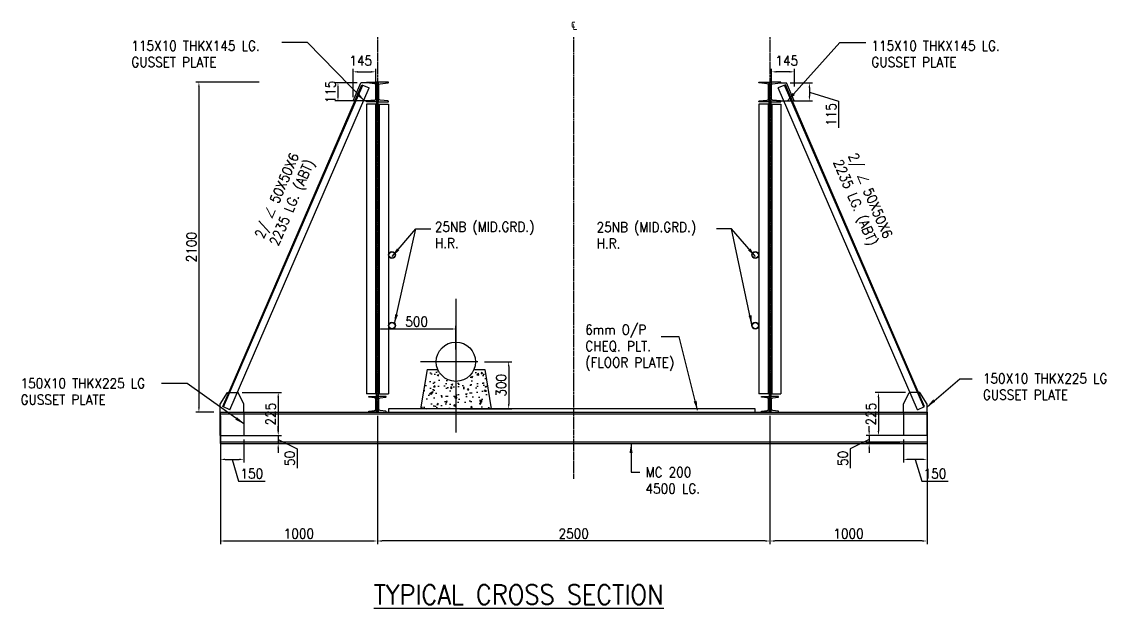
# Model space of a CAD drawing. Header units: millimetres. Extents: x 0 to 1124626, y -157535 to 82123.
# Drawn here: x 27392 to 41205, y 18363 to 25831 of the extents above; entities that cross this region are included whole.
import ezdxf

# ---------------------------------------------------------------- set-up
doc = ezdxf.new("R2010")
doc.units = ezdxf.units.MM
doc.header["$MEASUREMENT"] = 0
doc.linetypes.add('CENTER', pattern=[2, 1.25, -0.25, 0.25, -0.25])
for name, color, linetype, lineweight in [('CN', 253, 'Continuous', 15), ('Dim', 6, 'Continuous', 13), ('Hatch', 7, 'Continuous', 5), ('PLATE', 190, 'Continuous', 20), ('STR', 112, 'Continuous', 18), ('STR. STEEL', 25, 'Continuous', 18), ('Text', 7, 'Continuous', 15), ('TITLE TEXT', 50, 'Continuous', 18)]:
    doc.layers.add(name, color=color, linetype=linetype, lineweight=lineweight)
doc.styles.add('style1', font='romans.shx', dxfattribs={"width": 0.9, "height": 300})
doc.dimstyles.new('Copy of DIM-1', dxfattribs={"dimscale": 40, "dimtxt": 125, "dimasz": 3, "dimexe": 1, "dimexo": 1.2, "dimgap": 0.8, "dimtad": 1, "dimdec": 0, "dimzin": 1, "dimdsep": 46, "dimtxsty": 'style1', "dimcen": 2, "dimclrd": 8, "dimclre": 8, "dimclrt": 7, "dimadec": 0, "dimazin": 0, "dimtfac": 1, "dimtdec": 0, "dimtofl": 0, "dimtmove": 1, "dimatfit": 3, "dimfxl": 1, "dimtolj": 1, "dimtzin": 0, "dimlwd": 9, "dimlwe": 9, "dimarcsym": 1})

# ---------------------------------------------------------------- blocks, each defined once
blk = doc.blocks.new('*D60')
at = {"layer": 'DEFPOINTS', "color": 0, "ltscale": 20, "transparency": 16777216}
for p in [(29922, 20861), (31922, 20861), (31922, 19220)]:
    blk.add_point(p, dxfattribs=at)
at = {"layer": 'Dim', "color": 8, "lineweight": 9, "ltscale": 20, "transparency": 16777216}
for p, q in [((29922, 20813), (29922, 19180)), ((31922, 20813), (31922, 19180)), ((29982, 19220), (31862, 19220))]:
    blk.add_line(p, q, dxfattribs=at)
at = {"layer": 'Dim', "color": 8, "ltscale": 20, "transparency": 16777216}
for points in [[(29982, 19230), (29982, 19210), (29922, 19220)], [(31862, 19230), (31862, 19210), (31922, 19220)]]:
    blk.add_solid(points, dxfattribs=at)
at = {"layer": 'Dim', "color": 7, "ltscale": 20, "transparency": 16777216, "insert": (30922, 19314), "char_height": 125, "attachment_point": 5, "style": 'style1'}
blk.add_mtext('\\A1;1000', dxfattribs=at)
blk = doc.blocks.new('*D61')
at = {"layer": 'DEFPOINTS', "color": 0, "ltscale": 20, "transparency": 16777216}
for p in [(31922, 20861), (36922, 20861), (31922, 19220)]:
    blk.add_point(p, dxfattribs=at)
at = {"layer": 'Dim', "color": 8, "lineweight": 9, "ltscale": 20, "transparency": 16777216}
for p, q in [((31922, 20813), (31922, 19180)), ((36922, 20813), (36922, 19180)), ((36862, 19220), (31982, 19220))]:
    blk.add_line(p, q, dxfattribs=at)
at = {"layer": 'Dim', "color": 8, "ltscale": 20, "transparency": 16777216}
for points in [[(31982, 19230), (31982, 19210), (31922, 19220)], [(36862, 19230), (36862, 19210), (36922, 19220)]]:
    blk.add_solid(points, dxfattribs=at)
at = {"layer": 'Dim', "color": 7, "ltscale": 20, "transparency": 16777216, "insert": (34422, 19314), "char_height": 125, "attachment_point": 5, "style": 'style1'}
blk.add_mtext('\\A1;2500', dxfattribs=at)
blk = doc.blocks.new('*D62')
at = {"layer": 'DEFPOINTS', "color": 0, "ltscale": 20, "transparency": 16777216}
for p in [(36922, 20861), (38922, 20461), (36922, 19220)]:
    blk.add_point(p, dxfattribs=at)
at = {"layer": 'Dim', "color": 8, "lineweight": 9, "ltscale": 20, "transparency": 16777216}
for p, q in [((36922, 20813), (36922, 19180)), ((38922, 20413), (38922, 19180)), ((38862, 19220), (36982, 19220))]:
    blk.add_line(p, q, dxfattribs=at)
at = {"layer": 'Dim', "color": 8, "ltscale": 20, "transparency": 16777216}
for points in [[(36982, 19230), (36982, 19210), (36922, 19220)], [(38862, 19230), (38862, 19210), (38922, 19220)]]:
    blk.add_solid(points, dxfattribs=at)
at = {"layer": 'Dim', "color": 7, "ltscale": 20, "transparency": 16777216, "insert": (37922, 19314), "char_height": 125, "attachment_point": 5, "style": 'style1'}
blk.add_mtext('\\A1;1000', dxfattribs=at)
blk = doc.blocks.new('*D63')
at = {"layer": 'DEFPOINTS', "color": 0, "ltscale": 20, "transparency": 16777216}
for p in [(33237, 21502), (32922, 20902), (33594, 20902)]:
    blk.add_point(p, dxfattribs=at)
at = {"layer": 'Dim', "color": 8, "lineweight": 9, "ltscale": 20, "transparency": 16777216}
for p, q in [((33285, 21502), (33634, 21502)), ((33594, 21442), (33594, 20962)), ((32970, 20902), (33634, 20902))]:
    blk.add_line(p, q, dxfattribs=at)
at = {"layer": 'Dim', "color": 8, "ltscale": 20, "transparency": 16777216}
for points in [[(33584, 21442), (33604, 21442), (33594, 21502)], [(33584, 20962), (33604, 20962), (33594, 20902)]]:
    blk.add_solid(points, dxfattribs=at)
at = {"layer": 'Dim', "color": 2, "ltscale": 20, "transparency": 16777216, "insert": (33499, 21202), "char_height": 125, "attachment_point": 5, "rotation": 90, "style": 'style1'}
blk.add_mtext('\\A1;300', dxfattribs=at)
blk = doc.blocks.new('*D64')
at = {"layer": 'DEFPOINTS', "color": 0, "ltscale": 20, "transparency": 16777216}
for p in [(32922, 21919), (31922, 21607), (32922, 21611)]:
    blk.add_point(p, dxfattribs=at)
at = {"layer": 'Dim', "color": 8, "lineweight": 9, "ltscale": 20, "transparency": 16777216}
for p, q in [((31922, 21655), (31922, 21959)), ((31982, 21919), (32862, 21919)), ((32922, 21659), (32922, 21959))]:
    blk.add_line(p, q, dxfattribs=at)
at = {"layer": 'Dim', "color": 8, "ltscale": 20, "transparency": 16777216}
for points in [[(31982, 21929), (31982, 21909), (31922, 21919)], [(32862, 21929), (32862, 21909), (32922, 21919)]]:
    blk.add_solid(points, dxfattribs=at)
at = {"layer": 'Dim', "color": 7, "ltscale": 20, "transparency": 16777216, "insert": (32422, 22013), "char_height": 125, "attachment_point": 5, "style": 'style1'}
blk.add_mtext('\\A1;500', dxfattribs=at)
blk = doc.blocks.new('*D65')
at = {"layer": 'DEFPOINTS', "color": 0, "ltscale": 20, "transparency": 16777216}
for p in [(30466, 25061), (29649, 20861), (29887, 20861)]:
    blk.add_point(p, dxfattribs=at)
at = {"layer": 'Dim', "color": 8, "lineweight": 9, "ltscale": 20, "transparency": 16777216}
for p, q in [((30418, 25061), (29609, 25061)), ((29649, 25001), (29649, 20921)), ((29839, 20861), (29609, 20861))]:
    blk.add_line(p, q, dxfattribs=at)
at = {"layer": 'Dim', "color": 8, "ltscale": 20, "transparency": 16777216}
for points in [[(29639, 25001), (29659, 25001), (29649, 25061)], [(29639, 20921), (29659, 20921), (29649, 20861)]]:
    blk.add_solid(points, dxfattribs=at)
at = {"layer": 'Dim', "color": 7, "ltscale": 20, "transparency": 16777216, "insert": (29555, 22961), "char_height": 125, "attachment_point": 5, "rotation": 90, "style": 'style1'}
blk.add_mtext('\\A1;2100', dxfattribs=at)
blk = doc.blocks.new('*D71')
at = {"layer": 'DEFPOINTS', "color": 0, "ltscale": 20, "transparency": 16777216}
for p in [(29922, 20561), (30222, 20561), (30222, 20259)]:
    blk.add_point(p, dxfattribs=at)
at = {"layer": 'Dim', "color": 8, "lineweight": 9, "ltscale": 20, "transparency": 16777216}
for p, q in [((29922, 20513), (29922, 20219)), ((30222, 20513), (30222, 20219)), ((29982, 20259), (30162, 20259)), ((30072, 20259), (30154, 19983)), ((30154, 19983), (30492, 19983))]:
    blk.add_line(p, q, dxfattribs=at)
at = {"layer": 'Dim', "color": 8, "ltscale": 20, "transparency": 16777216}
for points in [[(29982, 20269), (29982, 20249), (29922, 20259)], [(30162, 20269), (30162, 20249), (30222, 20259)]]:
    blk.add_solid(points, dxfattribs=at)
at = {"layer": 'Dim', "color": 2, "ltscale": 20, "transparency": 16777216, "insert": (30323, 20078), "char_height": 125, "attachment_point": 5, "style": 'style1'}
blk.add_mtext('\\A1;150', dxfattribs=at)
blk = doc.blocks.new('*D72')
at = {"layer": 'DEFPOINTS', "color": 0, "ltscale": 20, "transparency": 16777216}
for p in [(30150, 21111), (30150, 20561), (30659, 20561)]:
    blk.add_point(p, dxfattribs=at)
at = {"layer": 'Dim', "color": 8, "lineweight": 9, "ltscale": 20, "transparency": 16777216}
for p, q in [((30198, 21111), (30699, 21111)), ((30659, 21051), (30659, 20621)), ((30198, 20561), (30699, 20561))]:
    blk.add_line(p, q, dxfattribs=at)
at = {"layer": 'Dim', "color": 8, "ltscale": 20, "transparency": 16777216}
for points in [[(30649, 21051), (30669, 21051), (30659, 21111)], [(30649, 20621), (30669, 20621), (30659, 20561)]]:
    blk.add_solid(points, dxfattribs=at)
at = {"layer": 'Dim', "color": 2, "ltscale": 20, "transparency": 16777216, "insert": (30564, 20836), "char_height": 125, "attachment_point": 5, "rotation": 90, "style": 'style1'}
blk.add_mtext('\\A1;225', dxfattribs=at)
blk = doc.blocks.new('*D73')
at = {"layer": 'DEFPOINTS', "color": 0, "ltscale": 20, "transparency": 16777216}
for p in [(31901, 25193), (31901, 24865), (31612, 24822)]:
    blk.add_point(p, dxfattribs=at)
at = {"layer": 'Dim', "color": 8, "lineweight": 9, "ltscale": 20, "transparency": 16777216}
for p, q in [((31612, 24870), (31612, 25233)), ((31672, 25193), (31841, 25193)), ((31901, 24913), (31901, 25233))]:
    blk.add_line(p, q, dxfattribs=at)
at = {"layer": 'Dim', "color": 8, "ltscale": 20, "transparency": 16777216}
for points in [[(31672, 25203), (31672, 25183), (31612, 25193)], [(31841, 25203), (31841, 25183), (31901, 25193)]]:
    blk.add_solid(points, dxfattribs=at)
at = {"layer": 'Dim', "color": 2, "ltscale": 20, "transparency": 16777216, "insert": (31709, 25336), "char_height": 125, "attachment_point": 5, "style": 'style1'}
blk.add_mtext('\\A1;145', dxfattribs=at)
blk = doc.blocks.new('*D74')
at = {"layer": 'DEFPOINTS', "color": 0, "ltscale": 20, "transparency": 16777216}
for p in [(31711, 25051), (31420, 24822), (31699, 24822)]:
    blk.add_point(p, dxfattribs=at)
at = {"layer": 'Dim', "color": 8, "lineweight": 9, "ltscale": 20, "transparency": 16777216}
for p, q in [((31663, 25051), (31380, 25051)), ((31420, 24991), (31420, 24882)), ((31651, 24822), (31380, 24822))]:
    blk.add_line(p, q, dxfattribs=at)
at = {"layer": 'Dim', "color": 8, "ltscale": 20, "transparency": 16777216}
for points in [[(31410, 24991), (31430, 24991), (31420, 25051)], [(31410, 24882), (31430, 24882), (31420, 24822)]]:
    blk.add_solid(points, dxfattribs=at)
at = {"layer": 'Dim', "color": 2, "ltscale": 20, "transparency": 16777216, "insert": (31325, 24936), "char_height": 125, "attachment_point": 5, "rotation": 90, "style": 'style1'}
blk.add_mtext('\\A1;115', dxfattribs=at)
blk = doc.blocks.new('*D66')
at = {"layer": 'DEFPOINTS', "color": 0, "ltscale": 20, "transparency": 16777216}
for p in [(38622, 20561), (38922, 20561), (38622, 20259)]:
    blk.add_point(p, dxfattribs=at)
at = {"layer": 'Dim', "color": 8, "lineweight": 9, "ltscale": 20, "transparency": 16777216}
for p, q in [((38622, 20513), (38622, 20219)), ((38922, 20513), (38922, 20219)), ((38862, 20259), (38682, 20259)), ((38772, 20259), (38854, 19983)), ((38854, 19983), (39192, 19983))]:
    blk.add_line(p, q, dxfattribs=at)
at = {"layer": 'Dim', "color": 8, "ltscale": 20, "transparency": 16777216}
for points in [[(38682, 20269), (38682, 20249), (38622, 20259)], [(38862, 20269), (38862, 20249), (38922, 20259)]]:
    blk.add_solid(points, dxfattribs=at)
at = {"layer": 'Dim', "color": 2, "ltscale": 20, "transparency": 16777216, "insert": (39023, 20078), "char_height": 125, "attachment_point": 5, "style": 'style1'}
blk.add_mtext('\\A1;150', dxfattribs=at)
blk = doc.blocks.new('*D67')
at = {"layer": 'DEFPOINTS', "color": 0, "ltscale": 20, "transparency": 16777216}
for p in [(38694, 21111), (38303, 20561), (38694, 20561)]:
    blk.add_point(p, dxfattribs=at)
at = {"layer": 'Dim', "color": 8, "lineweight": 9, "ltscale": 20, "transparency": 16777216}
for p, q in [((38646, 21111), (38263, 21111)), ((38303, 21051), (38303, 20621)), ((38646, 20561), (38263, 20561))]:
    blk.add_line(p, q, dxfattribs=at)
at = {"layer": 'Dim', "color": 8, "ltscale": 20, "transparency": 16777216}
for points in [[(38293, 21051), (38313, 21051), (38303, 21111)], [(38293, 20621), (38313, 20621), (38303, 20561)]]:
    blk.add_solid(points, dxfattribs=at)
at = {"layer": 'Dim', "color": 2, "ltscale": 20, "transparency": 16777216, "insert": (38209, 20836), "char_height": 125, "attachment_point": 5, "rotation": 90, "style": 'style1'}
blk.add_mtext('\\A1;225', dxfattribs=at)
blk = doc.blocks.new('*D68')
at = {"layer": 'DEFPOINTS', "color": 0, "ltscale": 20, "transparency": 16777216}
for p in [(37132, 25051), (37145, 24822), (37424, 24822)]:
    blk.add_point(p, dxfattribs=at)
at = {"layer": 'Dim', "color": 8, "lineweight": 9, "ltscale": 20, "transparency": 16777216}
for p, q in [((37180, 25051), (37464, 25051)), ((37424, 24991), (37424, 24882)), ((37424, 24936), (37796, 24819)), ((37193, 24822), (37464, 24822)), ((37796, 24819), (37796, 24482))]:
    blk.add_line(p, q, dxfattribs=at)
at = {"layer": 'Dim', "color": 8, "ltscale": 20, "transparency": 16777216}
for points in [[(37414, 24991), (37434, 24991), (37424, 25051)], [(37414, 24882), (37434, 24882), (37424, 24822)]]:
    blk.add_solid(points, dxfattribs=at)
at = {"layer": 'Dim', "color": 2, "ltscale": 20, "transparency": 16777216, "insert": (37701, 24650), "char_height": 125, "attachment_point": 5, "rotation": 90, "style": 'style1'}
blk.add_mtext('\\A1;115', dxfattribs=at)
blk = doc.blocks.new('*D69')
at = {"layer": 'DEFPOINTS', "color": 0, "ltscale": 20, "transparency": 16777216}
for p in [(36942, 25193), (36942, 24865), (37232, 24959)]:
    blk.add_point(p, dxfattribs=at)
at = {"layer": 'Dim', "color": 8, "lineweight": 9, "ltscale": 20, "transparency": 16777216}
for p, q in [((36942, 24913), (36942, 25233)), ((37172, 25193), (37002, 25193)), ((37232, 25007), (37232, 25233))]:
    blk.add_line(p, q, dxfattribs=at)
at = {"layer": 'Dim', "color": 8, "ltscale": 20, "transparency": 16777216}
for points in [[(37002, 25203), (37002, 25183), (36942, 25193)], [(37172, 25203), (37172, 25183), (37232, 25193)]]:
    blk.add_solid(points, dxfattribs=at)
at = {"layer": 'Dim', "color": 2, "ltscale": 20, "transparency": 16777216, "insert": (37135, 25336), "char_height": 125, "attachment_point": 5, "style": 'style1'}
blk.add_mtext('\\A1;145', dxfattribs=at)
blk = doc.blocks.new('*D75')
at = {"layer": 'DEFPOINTS', "color": 0, "ltscale": 20, "transparency": 16777216}
for p in [(30222, 20561), (30222, 20461), (30659, 20461)]:
    blk.add_point(p, dxfattribs=at)
at = {"layer": 'Dim', "color": 8, "lineweight": 9, "ltscale": 20, "transparency": 16777216}
for p, q in [((30659, 20621), (30659, 20681)), ((30270, 20561), (30699, 20561)), ((30270, 20461), (30699, 20461)), ((30659, 20561), (30659, 20461)), ((30659, 20511), (30899, 20394)), ((30659, 20401), (30659, 20341)), ((30899, 20394), (30899, 20148))]:
    blk.add_line(p, q, dxfattribs=at)
at = {"layer": 'Dim', "color": 8, "ltscale": 20, "transparency": 16777216}
for points in [[(30649, 20621), (30669, 20621), (30659, 20561)], [(30649, 20401), (30669, 20401), (30659, 20461)]]:
    blk.add_solid(points, dxfattribs=at)
at = {"layer": 'Dim', "color": 2, "ltscale": 20, "transparency": 16777216, "insert": (30805, 20271), "char_height": 125, "attachment_point": 5, "rotation": 90, "style": 'style1'}
blk.add_mtext('\\A1;50', dxfattribs=at)
blk = doc.blocks.new('*D70')
at = {"layer": 'DEFPOINTS', "color": 0, "ltscale": 20, "transparency": 16777216}
for p in [(38185, 20461), (38622, 20561), (38622, 20461)]:
    blk.add_point(p, dxfattribs=at)
at = {"layer": 'Dim', "color": 8, "lineweight": 9, "ltscale": 20, "transparency": 16777216}
for p, q in [((38185, 20621), (38185, 20681)), ((38185, 20511), (37944, 20394)), ((38574, 20561), (38145, 20561)), ((38574, 20461), (38145, 20461)), ((38185, 20561), (38185, 20461)), ((37944, 20394), (37944, 20148)), ((38185, 20401), (38185, 20341))]:
    blk.add_line(p, q, dxfattribs=at)
at = {"layer": 'Dim', "color": 8, "ltscale": 20, "transparency": 16777216}
for points in [[(38175, 20621), (38195, 20621), (38185, 20561)], [(38175, 20401), (38195, 20401), (38185, 20461)]]:
    blk.add_solid(points, dxfattribs=at)
at = {"layer": 'Dim', "color": 2, "ltscale": 20, "transparency": 16777216, "insert": (37850, 20271), "char_height": 125, "attachment_point": 5, "rotation": 90, "style": 'style1'}
blk.add_mtext('\\A1;50', dxfattribs=at)

msp = doc.modelspace()

# ---------------------------------------------------------------- hatches: boundary and pattern name
at = {"layer": 'Hatch', "ltscale": 20}
h = msp.add_hatch(dxfattribs=at)
h.set_pattern_fill('AR-CONC', color=256, scale=30, style=0)
h.set_pattern_definition([(50, (-340431.71, 54711.05), (215.178055, -18.82564), [22.5, -247.5]), (355, (-340431.71, 54711.05), (-41.6254, 225.65764), [18, -198]), (100.4514, (-340413.78, 54709.49), (173.55281, 206.83186), [19.12206, -210.34263]), (46.1842, (-340431.71, 54771.05), (320.17231, -49.6557), [33.75, -371.25]), (96.6356, (-340405.03, 54766.92), (280.3988, 292.23536), [28.6831, -315.5139]), (351.1842, (-340431.7, 54771.05), (280.39858, 292.23558), [27, -297]), (21, (-340401.71, 54756.05), (179.072116, -120.78567), [22.5, -247.5]), (326, (-340401.71, 54756.05), (72.9946, 217.54501), [18, -198]), (71.4514, (-340386.8, 54745.99), (252.06679, 96.75915), [19.12206, -210.34263]), (37.5, (-340431.71, 54711.054), (3.647957, 99.868156), [0, -195.6, 0, -201, 0, -198.75]), (7.5, (-340431.71, 54711.05), (78.92086, 118.323514), [0, -114.6, 0, -191.1, 0, -75.75]), (327.5, (-340498.61, 54711.054), (160.14673, -6.766462), [0, -75, 0, -234, 0, -310.5]), (317.5, (-340528.61, 54711.05), (174.95585, 30.031495), [0, -97.5, 0, -155.4, 0, -220.5])])
h.paths.add_polyline_path([(33371.8419, 20902.1692), (33288.5086, 21402.1692), (33150.9707, 21402.1692, -0.2982166267), (32921.8419, 21252.1692), (32921.8419, 20902.1692)])
h.paths.add_polyline_path([(32921.8419, 21252.1692, -0.2982166267), (32692.7131, 21402.1692), (32555.1753, 21402.1692), (32471.8419, 20902.1692), (32921.8419, 20902.1692)])

# ---------------------------------------------------------------- linework, layer by layer
at = {"layer": 'CN', "linetype": 'CENTER', "ltscale": 20}
for p, q in [((31921.8419, 25632.1866), (31921.8419, 20861.4931)), ((34421.8419, 20011.6012), (34421.8419, 25632.1866)), ((36921.8419, 25632.1866), (36921.8419, 20861.4931))]:
    msp.add_line(p, q, dxfattribs=at)
at = {"layer": 'CN', "ltscale": 20}
for p, q in [((32921.8419, 22304.1333), (32921.8419, 20602.1692)), ((33201.5497, 21502.1692), (32468.9624, 21502.1692))]:
    msp.add_line(p, q, dxfattribs=at)
at = {"layer": 'Dim', "ltscale": 20}
for p, q in [((32555.1753, 21402.1692), (32471.8419, 20902.1692)), ((32555.1753, 21402.1692), (32692.7131, 21402.1692)), ((33150.9707, 21402.1692), (33288.5086, 21402.1692)), ((33288.5086, 21402.1692), (33371.8419, 20902.1692))]:
    msp.add_line(p, q, dxfattribs=at)
for points in [[(31911.8419, 24811.4931), (31781.8419, 24811.4931), (31781.8419, 24817.2964, -0.383864035), (31786.1402, 24822.0701), (31887.8099, 24832.756, 0.383864035), (31901.2419, 24847.6739), (31901.2419, 25025.3123, 0.383864035), (31887.8099, 25040.2301), (31786.1402, 25050.916, -0.383864035), (31781.8419, 25055.6897), (31781.8419, 25061.4931), (31911.8419, 25061.4931)], [(31931.8419, 24811.4931), (32061.8419, 24811.4931), (32061.8419, 24817.2964, 0.383864035), (32057.5437, 24822.0701), (31955.874, 24832.756, -0.383864035), (31942.4419, 24847.6739), (31942.4419, 25025.3123, -0.383864035), (31955.874, 25040.2301), (32057.5437, 25050.916, 0.383864035), (32061.8419, 25055.6897), (32061.8419, 25061.4931), (31931.8419, 25061.4931)], [(36911.8419, 24811.4931), (36781.8419, 24811.4931), (36781.8419, 24817.2964, -0.383864035), (36786.1402, 24822.0701), (36887.8099, 24832.756, 0.383864035), (36901.2419, 24847.6739), (36901.2419, 25025.3123, 0.383864035), (36887.8099, 25040.2301), (36786.1402, 25050.916, -0.383864035), (36781.8419, 25055.6897), (36781.8419, 25061.4931), (36911.8419, 25061.4931)], [(36931.8419, 24811.4931), (37061.8419, 24811.4931), (37061.8419, 24817.2964, 0.383864035), (37057.5437, 24822.0701), (36955.874, 24832.756, -0.383864035), (36942.4419, 24847.6739), (36942.4419, 25025.3123, -0.383864035), (36955.874, 25040.2301), (37057.5437, 25050.916, 0.383864035), (37061.8419, 25055.6897), (37061.8419, 25061.4931), (36931.8419, 25061.4931)], [(31911.8419, 20861.4931), (31811.8419, 20861.4931), (31811.8419, 20867.8414, -0.383864035), (31816.1402, 20872.6152), (31885.7234, 20879.9286, 0.383864035), (31901.8419, 20897.8301), (31901.8419, 21025.1561, 0.383864035), (31885.7234, 21043.0575), (31816.1402, 21050.371, -0.383864035), (31811.8419, 21055.1447), (31811.8419, 21061.4931), (31911.8419, 21061.4931)], [(31931.8419, 20861.4931), (32031.8419, 20861.4931), (32031.8419, 20867.8414, 0.383864035), (32027.5437, 20872.6152), (31957.9604, 20879.9286, -0.383864035), (31941.8419, 20897.8301), (31941.8419, 21025.1561, -0.383864035), (31957.9604, 21043.0575), (32027.5437, 21050.371, 0.383864035), (32031.8419, 21055.1447), (32031.8419, 21061.4931), (31931.8419, 21061.4931)], [(36911.8419, 20861.4931), (36811.8419, 20861.4931), (36811.8419, 20867.8414, -0.383864035), (36816.1402, 20872.6152), (36885.7234, 20879.9286, 0.383864035), (36901.8419, 20897.8301), (36901.8419, 21025.1561, 0.383864035), (36885.7234, 21043.0575), (36816.1402, 21050.371, -0.383864035), (36811.8419, 21055.1447), (36811.8419, 21061.4931), (36911.8419, 21061.4931)], [(36931.8419, 20861.4931), (37031.8419, 20861.4931), (37031.8419, 20867.8414, 0.383864035), (37027.5437, 20872.6152), (36957.9604, 20879.9286, -0.383864035), (36941.8419, 20897.8301), (36941.8419, 21025.1561, -0.383864035), (36957.9604, 21043.0575), (37027.5437, 21050.371, 0.383864035), (37031.8419, 21055.1447), (37031.8419, 21061.4931), (36931.8419, 21061.4931)]]:
    msp.add_lwpolyline(points, format="xyb", close=True, dxfattribs=at)
msp.add_lwpolyline([(32062.782, 20861.4931), (36733.0101, 20861.4931), (36733.0101, 20902.1692), (32062.782, 20902.1692)], close=True, dxfattribs=at)
for centre, radius in [((32107.4079, 22861.4931), 44), ((32107.4079, 22861.4931), 40), ((36735.0858, 22861.4931), 44), ((36735.0858, 22861.4931), 40), ((32107.4079, 21961.4931), 44), ((32107.4079, 21961.4931), 40), ((36735.0858, 21961.4931), 44), ((36735.0858, 21961.4931), 40), ((32921.8419, 21502.1692), 250)]:
    msp.add_circle(centre, radius, dxfattribs=at)
at = {"layer": 'PLATE', "ltscale": 20}
for p, q in [((31612.1523, 24822.0701), (31711.4112, 25050.916)), ((31786.1402, 25050.916), (31711.4112, 25050.916)), ((31887.8099, 25040.2301), (31786.1402, 25050.916)), ((36955.874, 25040.2301), (37057.5437, 25050.916)), ((37057.5437, 25050.916), (37132.2727, 25050.916)), ((37231.5316, 24822.0701), (37132.2727, 25050.916)), ((31786.1402, 24822.0701), (31611.8629, 24822.0701)), ((31887.8099, 24832.756), (31786.1402, 24822.0701)), ((36955.874, 24832.756), (37057.5437, 24822.0701)), ((37057.5437, 24822.0701), (37231.821, 24822.0701)), ((29921.8419, 20961.4931), (30011.8419, 21111.4931)), ((30011.8419, 21111.4931), (30149.7732, 21111.4931)), ((30221.8419, 20961.4931), (30149.7732, 21111.4931)), ((38621.8419, 20961.4931), (38693.9106, 21111.4931)), ((38831.8419, 21111.4931), (38693.9106, 21111.4931)), ((38921.8419, 20961.4931), (38831.8419, 21111.4931)), ((29921.8419, 20861.4931), (29921.8419, 20961.4931)), ((29921.8419, 20561.4931), (29921.8419, 20861.4931)), ((30221.8419, 20861.4931), (30221.8419, 20961.4931)), ((30221.8419, 20861.4931), (30221.8419, 20561.4931)), ((38621.8419, 20861.4931), (38621.8419, 20961.4931)), ((38621.8419, 20861.4931), (38621.8419, 20561.4931)), ((38921.8419, 20861.4931), (38921.8419, 20961.4931)), ((38921.8419, 20561.4931), (38921.8419, 20861.4931)), ((29921.8419, 20561.4931), (30221.8419, 20561.4931)), ((38921.8419, 20561.4931), (38621.8419, 20561.4931))]:
    msp.add_line(p, q, dxfattribs=at)
for points in [[(31911.8419, 24581.4931), (31931.8419, 24581.4931), (31931.8419, 25061.4931), (31911.8419, 25061.4931)], [(36931.8419, 24581.4931), (36911.8419, 24581.4931), (36911.8419, 25061.4931), (36931.8419, 25061.4931)], [(31911.8419, 21291.4931), (31931.8419, 21291.4931), (31931.8419, 20861.4931), (31911.8419, 20861.4931)], [(36931.8419, 21291.4931), (36911.8419, 21291.4931), (36911.8419, 20861.4931), (36931.8419, 20861.4931)]]:
    msp.add_lwpolyline(points, close=True, dxfattribs=at)
at = {"layer": 'STR', "ltscale": 20}
for p, q in [((29921.8419, 20861.4931), (29921.8419, 20461.4931)), ((29921.8419, 20861.4931), (38921.8419, 20861.4931)), ((38921.8419, 20861.4931), (38921.8419, 20461.4931)), ((29921.8419, 20838.6931), (38921.8419, 20838.6931)), ((29921.8419, 20484.2931), (38921.8419, 20484.2931)), ((29921.8419, 20461.4931), (38921.8419, 20461.4931))]:
    msp.add_line(p, q, dxfattribs=at)
at = {"layer": 'STR. STEEL', "ltscale": 20}
for p, q in [((29951.9712, 20931.1786), (31723.9195, 25029.4931)), ((29962.9858, 20926.4163), (31734.9341, 25024.7308)), ((31723.9195, 25029.4931), (31815.7076, 24989.8075)), ((37119.7644, 25029.4931), (37027.9762, 24989.8075)), ((38880.6981, 20926.4163), (37108.7498, 25024.7308)), ((38891.7127, 20931.1786), (37119.7644, 25029.4931)), ((30043.7593, 20891.4931), (31815.7076, 24989.8075)), ((38799.9246, 20891.4931), (37027.9762, 24989.8075)), ((31911.8419, 24781.4931), (31781.8419, 24781.4931)), ((31781.8419, 24781.4931), (31781.8419, 21091.4931)), ((31899.8419, 24781.4931), (31899.8419, 21091.4931)), ((31911.8419, 24781.4931), (31911.8419, 21031.494)), ((31931.8419, 24781.4931), (31931.8419, 21031.494)), ((31931.8419, 24781.4931), (32061.8419, 24781.4931)), ((31943.8419, 24781.4931), (31943.8419, 21091.4931)), ((32061.8419, 24781.4931), (32061.8419, 21091.4931)), ((36781.8419, 24781.4931), (36781.8419, 21091.4931)), ((36911.8419, 24781.4931), (36781.8419, 24781.4931)), ((36899.8419, 24781.4931), (36899.8419, 21091.4931)), ((36911.8419, 24781.4931), (36911.8419, 21031.494)), ((36931.8419, 24781.4931), (36931.8419, 21031.494)), ((36931.8419, 24781.4931), (37061.8419, 24781.4931)), ((36943.8419, 24781.4931), (36943.8419, 21091.4931)), ((37061.8419, 24781.4931), (37061.8419, 21091.4931)), ((31911.8419, 21091.4931), (31781.8419, 21091.4931)), ((31931.8419, 21091.4931), (32061.8419, 21091.4931)), ((36911.8419, 21091.4931), (36781.8419, 21091.4931)), ((36931.8419, 21091.4931), (37061.8419, 21091.4931)), ((30043.7593, 20891.4931), (29951.9712, 20931.1786)), ((38799.9246, 20891.4931), (38891.7127, 20931.1786))]:
    msp.add_line(p, q, dxfattribs=at)

# ---------------------------------------------------------------- texts
at = {"layer": 'Text', "ltscale": 20, "char_height": 125, "attachment_point": 1, "style": 'style1'}
for s, insert, width in [('℄', (34388.4388, 25861.3778), 387.506722), ('115X10 THKX145 LG. \\PGUSSET PLATE', (28788.2767, 25586.9257), 3613.508763), ('115X10 THKX145 LG. \\PGUSSET PLATE', (38213.4683, 25586.9257), 3613.508763), ('25NB (MID.GRD.)\\PH.R.', (32654.223, 23282.6088), 1873.527558), ('25NB (MID.GRD.)\\PH.R.', (34713.7218, 23277.9378), 1873.527558), ('6mm O/P \\PCHEQ. PLT. \\P(FLOOR PLATE)\\P         ', (34568.9529, 21971.7586), 1489.876116), ('150X10 THKX225 LG\\PGUSSET PLATE', (27377.6318, 21289.5858), 3613.508763), ('150X10 THKX225 LG\\PGUSSET PLATE', (39633.2382, 21351.5872), 3613.508763), ('MC 200\\P4500 LG.', (35336.5708, 20158.1056), 1213.170065)]:
    msp.add_mtext(s, dxfattribs=dict(at, insert=insert, width=width))
at = {"layer": 'Text', "ltscale": 20, "char_height": 125, "width": 2822.717504, "style": 'style1'}
for insert, attachment_point, rotation in [((30812.1011, 24175.0463), 3, 66.85274302), ((38031.5827, 24175.0463), 1, 293.14725698)]:
    msp.add_mtext('2/ ∠ 50X50X6\\P2235 LG. (ABT)', dxfattribs=dict(at, insert=insert, attachment_point=attachment_point, rotation=rotation))
at = {"layer": 'TITLE TEXT', "ltscale": 20, "insert": (31874.9144, 18663.0246), "char_height": 250, "width": 4706.261719, "attachment_point": 1, "style": 'style1'}
msp.add_mtext('{\\LTYPICAL CROSS SECTION}', dxfattribs=at)

# ---------------------------------------------------------------- dimensions: what is measured, and where the dimension line sits
at = {"layer": 'Dim', "ltscale": 20}
dim = msp.add_linear_dim(base=(31901.2419, 25192.5064), p1=(31611.8629, 24822.0701), p2=(31901.2419, 24864.5199), text='145', dimstyle='Copy of DIM-1', override={"dimtxt": 125}, dxfattribs=at)
dim.commit()
dim.dimension.update_dxf_attribs({"geometry": '*D73', "text_midpoint": (31709.0121, 25241.6186), "dimtype": 160})
for base, p1, p2, angle, text, picture, middle in [((36942.4419, 25192.5064), (37231.821, 24959.4949), (36942.4419, 24864.5199), 180, '145', '*D69', (37134.6718, 25241.6186)), ((31419.7432, 24822.0701), (31711.4112, 25050.916), (31699.0015, 24822.0701), 90, '115', '*D74', (31419.7432, 24936.4931)), ((37423.9407, 24822.0701), (37132.2727, 25050.916), (37144.6823, 24822.0701), 90, '115', '*D68', (37795.8182, 24786.884)), ((33593.7009, 20902.1692), (33236.5455, 21502.1692), (32921.8419, 20902.1692), 90, '300', '*D63', (33593.7009, 21202.1692)), ((30658.6184, 20461.4931), (30221.8419, 20561.4931), (30221.8419, 20461.4931), 90, '50', '*D75', (30899.4149, 20361.8827)), ((38185.0655, 20461.4931), (38621.8419, 20561.4931), (38621.8419, 20461.4931), 90, '50', '*D70', (37944.2689, 20361.8827))]:
    dim = msp.add_linear_dim(base=base, p1=p1, p2=p2, angle=angle, text=text, dimstyle='Copy of DIM-1', override={"dimtxt": 125}, dxfattribs=at)
    dim.commit()
    dim.dimension.update_dxf_attribs({"geometry": picture, "text_midpoint": middle, "dimtype": 160})
for base, p1, p2, angle, text, picture, middle in [((29649.2791, 20861.4931), (30466.1329, 25061.4931), (29886.5528, 20861.4931), 90, '2100', '*D65', (29554.7791, 22961.4931)), ((30658.6184, 20561.4931), (30149.7732, 21111.4931), (30149.7732, 20561.4931), 90, '225', '*D72', (30564.1184, 20836.4931)), ((38303.3311, 20561.4931), (38693.9106, 21111.4931), (38693.9106, 20561.4931), 90, '225', '*D67', (38208.8311, 20836.4931)), ((31921.8419, 19219.515), (36921.8419, 20861.4931), (31921.8419, 20861.4931), 180, '2500', '*D61', (34421.8419, 19314.015)), ((36921.8419, 19219.515), (38921.8419, 20461.4931), (36921.8419, 20861.4931), 180, '1000', '*D62', (37921.8419, 19314.015)), ((38621.8419, 20258.8367), (38921.8419, 20561.4931), (38621.8419, 20561.4931), 180, '150', '*D66', (38886.4919, 20077.8367))]:
    dim = msp.add_linear_dim(base=base, p1=p1, p2=p2, angle=angle, text=text, dimstyle='Copy of DIM-1', override={"dimtxt": 125}, dxfattribs=at)
    dim.commit()
    dim.dimension.update_dxf_attribs({"geometry": picture, "text_midpoint": middle})
for base, p1, p2, text, picture, middle in [((32921.8419, 21918.9512), (31921.8419, 21606.5918), (32921.8419, 21610.9503), '500', '*D64', (32421.8419, 22013.4512)), ((31921.8419, 19219.515), (29921.8419, 20861.4931), (31921.8419, 20861.4931), '1000', '*D60', (30921.8419, 19314.015)), ((30221.8419, 20258.8367), (29921.8419, 20561.4931), (30221.8419, 20561.4931), '150', '*D71', (30186.4919, 20077.8367))]:
    dim = msp.add_linear_dim(base=base, p1=p1, p2=p2, text=text, dimstyle='Copy of DIM-1', override={"dimtxt": 125}, dxfattribs=at)
    dim.commit()
    dim.dimension.update_dxf_attribs({"geometry": picture, "text_midpoint": middle})

# ---------------------------------------------------------------- leaders
for points, override in [([(31756.4842, 24822.0701), (31031.9597, 25568.4025), (30703.2743, 25568.4025)], {"dimtxt": 125, "dimgap": 0.8, "dimtad": 0}), ([(37144.6823, 24822.0701), (37811.7242, 25568.4025), (38140.4096, 25568.4025)], {"dimtxt": 125, "dimgap": 0.8, "dimtad": 0}), ([(32108.3786, 22841.3135), (32409.9183, 23192.8532), (32602.317, 23192.8532)], {"dimtxt": 125, "dimgap": 0.8, "dimtad": 0}), ([(32139.1304, 21985.8587), (32409.9183, 23192.8532)], {"dimtxt": 125, "dimgap": 0.8, "dimtad": 0}), ([(36735.3052, 22841.3135), (36433.7656, 23192.8532), (36241.3668, 23192.8532)], {"dimtxt": 125, "dimgap": 0.8, "dimtad": 0}), ([(36692.7674, 21973.541), (36433.7656, 23192.8532)], {"dimtxt": 125, "dimgap": 0.8, "dimtad": 0}), ([(35998.4969, 20884.6262), (35766.0998, 21819.876), (35536.497, 21819.876)], {"dimtxt": 125, "dimtad": 0}), ([(38921.8419, 20929.4087), (39341.3768, 21285.4396), (39494.8444, 21285.4396)], {"dimtxt": 125, "dimgap": 0.8, "dimtad": 0}), ([(30221.8419, 20711.4931), (29500.4044, 21223.1679), (29171.719, 21223.1679)], {"dimtxt": 125, "dimgap": 0.8, "dimtad": 0}), ([(35152.5982, 20461.4931), (35152.5982, 20097.5815), (35265.4085, 20097.5815)], {"dimtxt": 125, "dimgap": 0.8, "dimtad": 0})]:
    msp.add_leader(points, dimstyle='Copy of DIM-1', override=override, dxfattribs=at)

doc.saveas('drawing.dxf')
